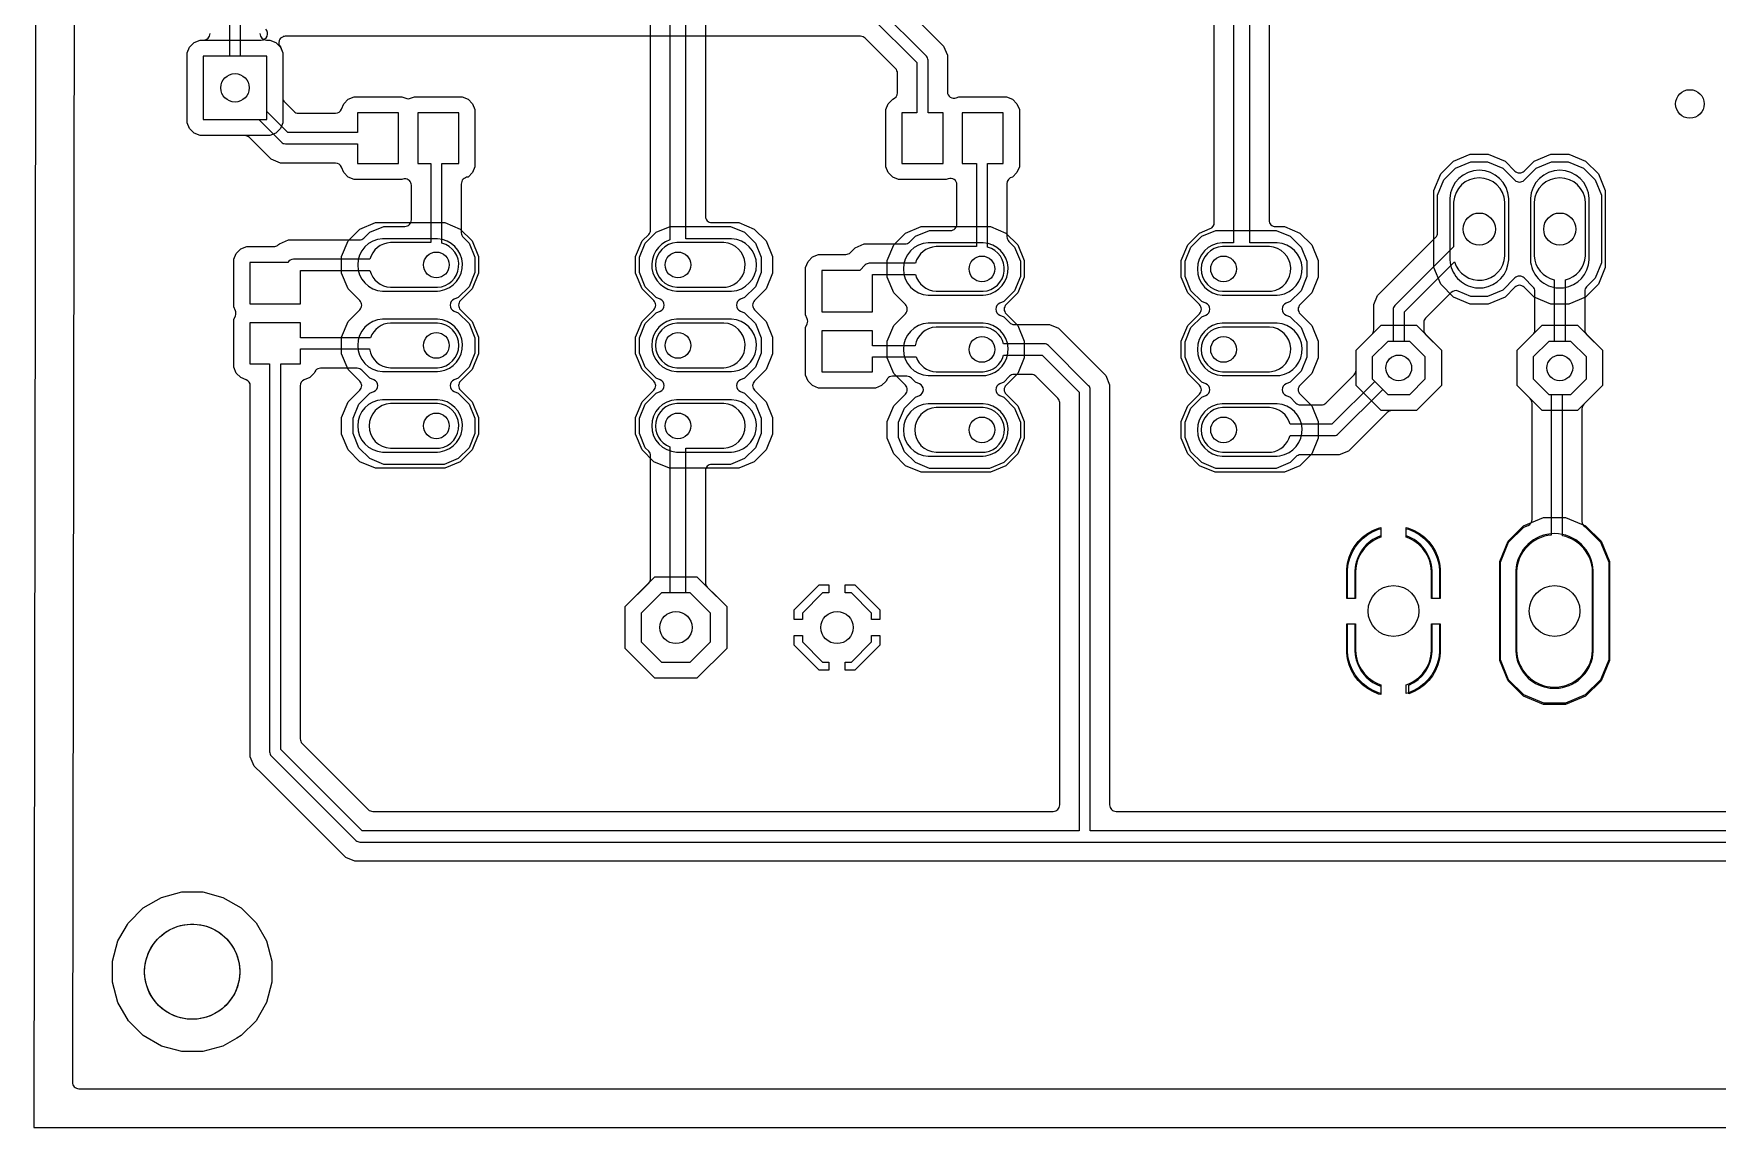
# Model space of a CAD drawing. Header units: millimetres. Extents: x 1 to 152, y 50 to 212.
# Drawn here: x 1 to 54.1, y 50 to 84.5 of the extents above; entities that cross this region are included whole.
import ezdxf

# ---------------------------------------------------------------- set-up
doc = ezdxf.new("R2010")
doc.units = ezdxf.units.MM

msp = doc.modelspace()

# ---------------------------------------------------------------- linework, layer by layer
at = {"layer": '16_copper'}
for points in [[(2.487, 210.578), (2.237, 51.423, 0.414673), (2.441, 51.219), (150.578, 51.219, 0.414214)], [(6.172, 142.494), (6.172, 87.757, 0.198912), (6.224, 87.631), (8.764, 85.091, 0.198912), (8.89, 85.039), (27.435, 85.039), (28.87, 83.604), (28.87, 82.017), (28.397, 82.017), (28.397, 80.416), (29.697, 80.416), (29.697, 82.017), (29.225, 82.017), (29.225, 83.678, 0.198912), (29.173, 83.804), (27.634, 85.343, 0.198912), (27.508, 85.395), (8.964, 85.395), (6.528, 87.831), (6.528, 142.42)], [(27.954, 85.885), (29.715, 84.124), (29.835, 83.834), (29.835, 82.679, 0.534518), (30.116, 82.491), (30.196, 82.524), (31.698, 82.524), (31.885, 82.447), (32.028, 82.304), (32.105, 82.118), (32.105, 80.315), (32.028, 80.129), (31.885, 79.986, 0.37284), (31.712, 79.778), (31.712, 78.103, 0.198912), (31.771, 77.96), (31.954, 77.777), (32.139, 77.331), (32.139, 76.847), (31.954, 76.401), (31.612, 76.059), (31.485, 76.007, 0.66818), (31.485, 75.631), (31.612, 75.579), (31.795, 75.396, 0.198912), (31.939, 75.336), (33.05, 75.336), (33.339, 75.217), (34.831, 73.725), (34.95, 73.436), (34.95, 60.173, 0.414214), (35.154, 59.969), (62.099, 59.969, 0.029179)], [(104.424, 58.395), (11.146, 58.395), (10.857, 58.514), (10.607, 58.765), (8.219, 61.153), (8.219, 61.153), (7.968, 61.403), (7.849, 61.692), (7.849, 73.401, 0.30335), (7.723, 73.589), (7.548, 73.661), (7.405, 73.804), (7.328, 73.991), (7.328, 75.493), (7.378, 75.614, 0.19892), (7.378, 75.77), (7.328, 75.891), (7.328, 77.393), (7.405, 77.58), (7.548, 77.723), (7.735, 77.8), (8.596, 77.8, 0.145056), (8.707, 77.833), (8.715, 77.839, 0.073131), (8.764, 77.884), (9.053, 78.003), (11.289, 78.003, 0.198912), (11.433, 78.063), (11.615, 78.246), (12.062, 78.43), (12.725, 78.43, 0.414214), (12.929, 78.634), (12.929, 79.729, 0.431331), (12.714, 79.932), (12.701, 79.93, 0.085292), (12.628, 79.909), (11.126, 79.909), (10.939, 79.986), (10.796, 80.129), (10.724, 80.304, 0.30335), (10.536, 80.429), (8.797, 80.429), (8.507, 80.549), (7.82, 81.236, 0.198912), (7.676, 81.296), (6.265, 81.296), (6.078, 81.373), (5.935, 81.516), (5.858, 81.703), (5.858, 83.905), (5.935, 84.092), (6.078, 84.235), (6.265, 84.312), (8.191, 84.312, 0.668183), (8.335, 84.659)], [(62.266, 59.36), (34.341, 59.36), (34.341, 73.279, 0.198912), (34.289, 73.405), (33.019, 74.675, 0.198912), (32.893, 74.727), (31.609, 74.727, 0.327921), (30.959, 75.255), (29.477, 75.255, 0.352522), (28.815, 74.666), (27.47, 74.666), (27.47, 75.138), (25.87, 75.138), (25.87, 73.838), (27.47, 73.838), (27.47, 74.31), (28.846, 74.31, 0.303124), (29.477, 73.843), (30.959, 73.843, 0.327921), (31.609, 74.371), (32.819, 74.371), (33.985, 73.205), (33.985, 59.36), (11.377, 59.36), (8.814, 61.923), (8.814, 74.092), (9.436, 74.092), (9.436, 74.564), (11.605, 74.564, 0.354549), (12.268, 73.97), (13.751, 73.97, 0.952079), (13.751, 75.382), (12.268, 75.382, 0.301038), (11.64, 74.92), (9.436, 74.92), (9.436, 75.392), (7.836, 75.392), (7.836, 74.092), (8.458, 74.092), (8.458, 61.849, 0.198912), (8.51, 61.723), (11.177, 59.056, 0.198912), (11.303, 59.004), (104.267, 59.004)]]:
    msp.add_lwpolyline(points, format="xyb", dxfattribs=at)
for points in [[(33.173, 59.969, 0.413029), (33.376, 60.173), (33.376, 72.869, 0.198912), (33.316, 73.012), (32.626, 73.702, 0.198912), (32.483, 73.762), (31.939, 73.762, 0.198912), (31.795, 73.702), (31.612, 73.519), (31.485, 73.467, 0.66818), (31.485, 73.091), (31.612, 73.039), (31.954, 72.697), (32.139, 72.251), (32.139, 71.767), (31.954, 71.321), (31.612, 70.979), (31.166, 70.795), (29.27, 70.795), (28.824, 70.979), (28.482, 71.321), (28.297, 71.767), (28.297, 72.251), (28.482, 72.697), (28.824, 73.039), (28.951, 73.091, 0.66818), (28.951, 73.467), (28.824, 73.519), (28.702, 73.641, 0.198915), (28.559, 73.701), (28.099, 73.701, 0.222879), (27.942, 73.627), (27.934, 73.615, 0.081766), (27.901, 73.55), (27.758, 73.407), (27.571, 73.33), (25.769, 73.33), (25.582, 73.407), (25.439, 73.55), (25.362, 73.737), (25.362, 75.239), (25.412, 75.36, 0.19892), (25.412, 75.516), (25.362, 75.637), (25.362, 77.139), (25.439, 77.326), (25.582, 77.469), (25.769, 77.546), (26.63, 77.546, 0.198912), (26.774, 77.606), (26.925, 77.757), (27.214, 77.876), (28.498, 77.876, 0.198912), (28.641, 77.936), (28.824, 78.119), (29.27, 78.303), (29.934, 78.303, 0.414214), (30.137, 78.507), (30.137, 79.745, 0.528791), (29.86, 79.934), (29.856, 79.932), (29.798, 79.909), (28.296, 79.909), (28.11, 79.986), (27.967, 80.129), (27.889, 80.315), (27.889, 82.118), (27.967, 82.304), (28.11, 82.447, 0.339753), (28.26, 82.645), (28.26, 83.267, 0.198912), (28.2, 83.411), (27.242, 84.37, 0.198912), (27.098, 84.43), (8.949, 84.43, 0.069441), (8.888, 84.419), (8.88, 84.417, 0.222878), (8.758, 84.295), (8.756, 84.286, 0.238256), (8.796, 84.093), (8.874, 83.905), (8.874, 82.494, 0.198912), (8.934, 82.35), (9.22, 82.063, 0.198912), (9.364, 82.004), (10.536, 82.004, 0.30335), (10.724, 82.129), (10.796, 82.304), (10.939, 82.447), (11.126, 82.524), (12.628, 82.524), (12.749, 82.474, 0.19892), (12.905, 82.474), (13.026, 82.524), (14.528, 82.524), (14.715, 82.447), (14.858, 82.304), (14.935, 82.118), (14.935, 80.315), (14.858, 80.129), (14.715, 79.986, 0.424947), (14.503, 79.763), (14.503, 78.23, 0.198912), (14.563, 78.087), (14.746, 77.904), (14.93, 77.458), (14.93, 76.974), (14.746, 76.528), (14.404, 76.186), (14.277, 76.134, 0.66818), (14.277, 75.758), (14.404, 75.706), (14.746, 75.364), (14.93, 74.918), (14.93, 74.434), (14.746, 73.988), (14.404, 73.646), (14.277, 73.594, 0.66818), (14.277, 73.218), (14.404, 73.166), (14.746, 72.824), (14.93, 72.378), (14.93, 71.894), (14.746, 71.448), (14.404, 71.106), (13.958, 70.922), (12.062, 70.922), (11.615, 71.106), (11.274, 71.448), (11.089, 71.894), (11.089, 72.378), (11.274, 72.824), (11.615, 73.166), (11.743, 73.218, 0.66818), (11.743, 73.594), (11.615, 73.646), (11.367, 73.895, 0.198912), (11.223, 73.955), (10.065, 73.955, 0.222879), (9.908, 73.881), (9.9, 73.869, 0.081761), (9.867, 73.804), (9.724, 73.661), (9.549, 73.589, 0.30335), (9.423, 73.401), (9.423, 62.259, 0.198912), (9.483, 62.116), (11.57, 60.029, 0.198912), (11.713, 59.969), (33.172, 59.969)], [(12.527, 82.017), (11.227, 82.017), (11.227, 81.394), (9.027, 81.394), (8.366, 82.055), (8.366, 83.804), (6.366, 83.804), (6.366, 81.804), (8.115, 81.804), (8.828, 81.091, 0.198912), (8.954, 81.039), (11.227, 81.039), (11.227, 80.416), (12.527, 80.416)], [(9.436, 77.038), (11.619, 77.038, 0.327921), (12.268, 76.51), (13.751, 76.51, 0.858782), (13.894, 77.9), (13.894, 80.416), (14.427, 80.416), (14.427, 82.017), (13.127, 82.017), (13.127, 80.416), (13.538, 80.416), (13.538, 77.922), (12.268, 77.922, 0.327921), (11.619, 77.394), (9.21, 77.394, 0.298964), (9.035, 77.292), (7.836, 77.292), (7.836, 75.992), (9.436, 75.992)], [(27.47, 76.911), (28.827, 76.911, 0.327921), (29.477, 76.383), (30.959, 76.383, 0.858782), (31.102, 77.773), (31.102, 80.416), (31.597, 80.416), (31.597, 82.017), (30.297, 82.017), (30.297, 80.416), (30.747, 80.416), (30.747, 77.795), (29.477, 77.795, 0.327921), (28.827, 77.267), (27.371, 77.267, 0.198912), (27.245, 77.215), (27.069, 77.038), (25.87, 77.038), (25.87, 75.738), (27.47, 75.738)], [(48.644, 63.386), (48.016, 63.646), (47.536, 64.126), (47.276, 64.754), (47.276, 67.834), (47.536, 68.462), (48.016, 68.942), (48.147, 68.996, 0.303345), (48.273, 69.184), (48.273, 72.853, 0.198912), (48.213, 72.997), (47.803, 73.407), (47.803, 74.522), (48.302, 75.022, 0.198912), (48.362, 75.165), (48.362, 76.38, 0.198912), (48.302, 76.524), (48.023, 76.804, 0.414214), (47.735, 76.804), (47.354, 76.423), (46.871, 76.222), (46.347, 76.222), (45.943, 76.39, 0.303349), (45.722, 76.346), (44.916, 75.54, 0.198912), (44.856, 75.396), (44.856, 75.165, 0.198912), (44.916, 75.022), (45.415, 74.522), (45.415, 73.407), (44.627, 72.619), (43.844, 72.619, 0.198912), (43.701, 72.559), (42.483, 71.341), (42.194, 71.222), (40.971, 71.222, 0.198912), (40.828, 71.162), (40.645, 70.979), (40.199, 70.795), (38.303, 70.795), (37.857, 70.979), (37.515, 71.321), (37.33, 71.767), (37.33, 72.251), (37.515, 72.697), (37.857, 73.039), (37.984, 73.091, 0.66818), (37.984, 73.467), (37.857, 73.519), (37.515, 73.861), (37.33, 74.307), (37.33, 74.791), (37.515, 75.237), (37.857, 75.579), (37.984, 75.631, 0.66818), (37.984, 76.007), (37.857, 76.059), (37.515, 76.401), (37.33, 76.847), (37.33, 77.331), (37.515, 77.777), (37.857, 78.119), (38.303, 78.303), (40.199, 78.303), (40.645, 78.119), (40.987, 77.777), (41.172, 77.331), (41.172, 76.847), (40.987, 76.401), (40.645, 76.059), (40.518, 76.007, 0.66818), (40.518, 75.631), (40.645, 75.579), (40.987, 75.237), (41.172, 74.791), (41.172, 74.307), (40.987, 73.861), (40.645, 73.519), (40.518, 73.467, 0.66818), (40.518, 73.091), (40.645, 73.039), (40.828, 72.856, 0.198912), (40.971, 72.796), (41.627, 72.796, 0.198912), (41.77, 72.856), (42.663, 73.749, 0.198912), (42.723, 73.893), (42.723, 74.522), (43.222, 75.022, 0.198912), (43.282, 75.165), (43.282, 75.963), (43.401, 76.252), (45.233, 78.084, 0.198912), (45.293, 78.228), (45.293, 79.416), (45.493, 79.9), (45.864, 80.27), (46.347, 80.47), (46.871, 80.47), (47.354, 80.27), (47.735, 79.889, 0.414214), (48.023, 79.889), (48.404, 80.27), (48.887, 80.47), (49.411, 80.47), (49.894, 80.27), (50.265, 79.9), (50.465, 79.416), (50.465, 77.277), (50.265, 76.793), (49.996, 76.524, 0.198912), (49.936, 76.38), (49.936, 75.165, 0.198912), (49.996, 75.022), (50.495, 74.522), (50.495, 73.407), (49.907, 72.819, 0.198912), (49.847, 72.675), (49.847, 69.121, 0.250822), (49.947, 68.946), (50.432, 68.462), (50.692, 67.834), (50.692, 64.754), (50.432, 64.126), (49.951, 63.646), (49.324, 63.386)], [(40.061, 71.309, 0.300949), (40.642, 71.831), (42.037, 71.831, 0.198912), (42.163, 71.883), (43.564, 73.284), (43.722, 73.127), (44.416, 73.127), (44.907, 73.618), (44.907, 74.312), (44.416, 74.803), (44.247, 74.803), (44.247, 75.733), (45.832, 77.317, 0.849035), (47.417, 77.499), (47.417, 79.194, 0.95208), (45.801, 79.194), (45.801, 77.79), (43.943, 75.932, 0.198912), (43.891, 75.806), (43.891, 74.803), (43.722, 74.803), (43.231, 74.312), (43.231, 73.618), (43.312, 73.536), (41.963, 72.187), (40.642, 72.187, 0.327921), (39.992, 72.715), (38.51, 72.715, 0.952079), (38.51, 71.303), (39.992, 71.303)], [(49.125, 63.901, 0.36892), (50.184, 65.047), (50.184, 67.541, 0.342051), (49.238, 68.667), (49.238, 73.127), (49.496, 73.127), (49.987, 73.618), (49.987, 74.312), (49.496, 74.803), (49.327, 74.803), (49.327, 76.75, 0.336925), (49.957, 77.499), (49.957, 79.194, 0.95208), (48.341, 79.194), (48.341, 77.499, 0.336925), (48.971, 76.75), (48.971, 74.803), (48.802, 74.803), (48.311, 74.312), (48.311, 73.618), (48.802, 73.127), (48.882, 73.127), (48.882, 68.69, 0.378334), (47.784, 67.541), (47.784, 65.047), (47.791, 64.953), (47.806, 64.86), (47.828, 64.768), (47.857, 64.678), (47.893, 64.591), (47.936, 64.507), (47.985, 64.427), (48.041, 64.351), (48.102, 64.279), (48.169, 64.212), (48.24, 64.151), (48.317, 64.095), (48.397, 64.046), (48.481, 64.003), (48.568, 63.967), (48.658, 63.938), (48.75, 63.916), (48.843, 63.901), (48.937, 63.894), (49.031, 63.894)], [(20.61, 64.173), (19.672, 65.11), (19.672, 66.436), (20.413, 67.176, 0.198912), (20.472, 67.32), (20.472, 71.198, 0.198912), (20.413, 71.342), (20.306, 71.448), (20.122, 71.894), (20.122, 72.378), (20.306, 72.824), (20.648, 73.166), (20.775, 73.218, 0.66818), (20.775, 73.594), (20.648, 73.646), (20.306, 73.988), (20.122, 74.434), (20.122, 74.918), (20.306, 75.364), (20.648, 75.706), (20.775, 75.758, 0.66818), (20.775, 76.134), (20.648, 76.186), (20.306, 76.528), (20.122, 76.974), (20.122, 77.458), (20.306, 77.904), (20.648, 78.246), (21.094, 78.43), (22.99, 78.43), (23.437, 78.246), (23.778, 77.904), (23.963, 77.458), (23.963, 76.974), (23.778, 76.528), (23.437, 76.186), (23.309, 76.134, 0.66818), (23.309, 75.758), (23.437, 75.706), (23.778, 75.364), (23.963, 74.918), (23.963, 74.434), (23.778, 73.988), (23.437, 73.646), (23.309, 73.594, 0.66818), (23.309, 73.218), (23.437, 73.166), (23.778, 72.824), (23.963, 72.378), (23.963, 71.894), (23.778, 71.448), (23.437, 71.106), (22.99, 70.922), (22.403, 70.922, 0.414214), (22.2, 70.718), (22.2, 67.193, 0.198912), (22.259, 67.049), (22.873, 66.436), (22.873, 65.11), (21.935, 64.173)], [(22.853, 76.516, 0.906347), (22.784, 77.922), (21.301, 77.922, 0.952079), (21.301, 76.51), (22.784, 76.51)], [(40.061, 76.389, 0.906347), (39.992, 77.795), (38.51, 77.795, 0.952079), (38.51, 76.383), (39.992, 76.383)], [(22.853, 73.976, 0.906347), (22.784, 75.382), (21.301, 75.382, 0.952079), (21.301, 73.97), (22.784, 73.97)], [(40.061, 73.849, 0.906347), (39.992, 75.255), (38.51, 75.255, 0.952079), (38.51, 73.843), (39.992, 73.843)], [(13.82, 71.436, 0.906347), (13.751, 72.842), (12.268, 72.842, 0.952079), (12.268, 71.43), (13.751, 71.43)], [(22.365, 65.32), (22.365, 66.225), (21.725, 66.865), (21.59, 66.865), (21.59, 71.43), (22.784, 71.43, 0.952079), (22.784, 72.842), (21.301, 72.842, 0.810656), (21.082, 71.477), (21.082, 66.865), (20.82, 66.865), (20.18, 66.225), (20.18, 65.32), (20.82, 64.681), (21.725, 64.681)], [(31.028, 71.309, 0.906347), (30.959, 72.715), (29.477, 72.715, 0.952079), (29.477, 71.303), (30.959, 71.303)], [(42.45, 66.694), (42.45, 67.589), (42.475, 67.778), (42.524, 67.962), (42.597, 68.138), (42.692, 68.304), (42.808, 68.455), (42.943, 68.59), (43.094, 68.706), (43.259, 68.801), (43.436, 68.874), (43.504, 68.892), (43.504, 68.626, 0.307092), (42.704, 67.541), (42.704, 66.694)], [(45.104, 66.694), (45.104, 67.541, 0.307093), (44.304, 68.626), (44.304, 68.892), (44.372, 68.874), (44.548, 68.801), (44.713, 68.706), (44.865, 68.59), (44.999, 68.455), (45.115, 68.304), (45.211, 68.138), (45.284, 67.962), (45.333, 67.778), (45.358, 67.589), (45.358, 66.694)], [(43.436, 63.714), (43.259, 63.787), (43.094, 63.882), (42.943, 63.998), (42.808, 64.133), (42.692, 64.284), (42.597, 64.45), (42.524, 64.626), (42.475, 64.81), (42.45, 64.999), (42.45, 65.894), (42.704, 65.894), (42.704, 65.047, 0.307092), (43.504, 63.962), (43.504, 63.696)], [(44.304, 63.962, 0.307093), (45.104, 65.047), (45.104, 65.894), (45.358, 65.894), (45.358, 64.999), (45.333, 64.81), (45.284, 64.626), (45.211, 64.45), (45.115, 64.284), (44.999, 64.133), (44.865, 63.998), (44.713, 63.882), (44.548, 63.787), (44.372, 63.714), (44.304, 63.696)], [(5.685, 52.395), (5.045, 52.566), (4.471, 52.898), (4.003, 53.366), (3.671, 53.94), (3.5, 54.58), (3.5, 55.242), (3.671, 55.882), (3.737, 55.995), (3.737, 55.995), (3.737, 55.995), (3.971, 56.402, 0.070852), (4.003, 56.456), (4.471, 56.924), (5.045, 57.256), (5.685, 57.427), (6.347, 57.427), (6.987, 57.256), (7.561, 56.924), (8.029, 56.456), (8.361, 55.882), (8.532, 55.242), (8.532, 54.58), (8.361, 53.94), (8.138, 53.555), (8.138, 53.555), (8.138, 53.555), (8.029, 53.366), (7.561, 52.898), (7.422, 52.817), (7.422, 52.817), (7.422, 52.817), (6.987, 52.566), (6.347, 52.395)]]:
    msp.add_lwpolyline(points, format="xyb", close=True, dxfattribs=at)
for points in [[(25.006, 66.027), (25.006, 66.33), (25.795, 67.119), (26.098, 67.119), (26.098, 66.865), (25.9, 66.865), (25.26, 66.225), (25.26, 66.027)], [(27.445, 66.027), (27.445, 66.225), (26.805, 66.865), (26.607, 66.865), (26.607, 67.119), (26.91, 67.119), (27.699, 66.33), (27.699, 66.027)], [(25.795, 64.427), (25.006, 65.215), (25.006, 65.519), (25.26, 65.519), (25.26, 65.32), (25.9, 64.681), (26.098, 64.681), (26.098, 64.427)], [(26.607, 64.427), (26.607, 64.681), (26.805, 64.681), (27.445, 65.32), (27.445, 65.519), (27.699, 65.519), (27.699, 65.215), (26.91, 64.427)]]:
    msp.add_lwpolyline(points, close=True, dxfattribs=at)
at = {"layer": '1_copper'}
for points in [[(150.578, 51.219, 0.413029), (150.781, 51.422), (150.781, 210.578, 0.414214), (150.578, 210.781), (2.69, 210.781, 0.413754), (2.487, 210.578), (2.237, 51.423, 0.414673), (2.441, 51.219), (150.578, 51.219)], [(46.323, 75.982), (45.796, 76.201), (45.392, 76.605), (45.173, 77.133), (45.173, 79.56), (45.392, 80.088), (45.796, 80.492), (46.323, 80.71), (46.895, 80.71), (47.422, 80.492), (47.735, 80.179, 0.414214), (48.023, 80.179), (48.336, 80.492), (48.863, 80.71), (49.435, 80.71), (49.962, 80.492), (50.366, 80.088), (50.585, 79.56), (50.585, 77.133), (50.366, 76.605), (49.962, 76.201), (49.435, 75.982), (48.863, 75.982), (48.336, 76.201), (48.023, 76.514, 0.414214), (47.735, 76.514), (47.422, 76.201), (46.895, 75.982)], [(46.73, 76.497, 0.36397), (47.537, 77.378), (47.537, 79.315, 0.95729), (45.681, 79.315), (45.681, 77.378), (45.688, 77.297), (45.702, 77.217), (45.723, 77.139), (45.751, 77.063), (45.785, 76.989), (45.826, 76.919), (45.872, 76.853), (45.924, 76.791), (45.981, 76.733), (46.044, 76.681), (46.11, 76.635), (46.18, 76.594), (46.254, 76.56), (46.33, 76.532), (46.408, 76.511), (46.488, 76.497), (46.568, 76.49), (46.65, 76.49)], [(49.27, 76.497, 0.36397), (50.077, 77.378), (50.077, 79.315, 0.95729), (48.221, 79.315), (48.221, 77.378), (48.228, 77.297), (48.242, 77.217), (48.263, 77.139), (48.291, 77.063), (48.325, 76.989), (48.366, 76.919), (48.412, 76.853), (48.464, 76.791), (48.521, 76.733), (48.584, 76.681), (48.65, 76.635), (48.72, 76.594), (48.794, 76.56), (48.87, 76.532), (48.948, 76.511), (49.028, 76.497), (49.108, 76.49), (49.19, 76.49)], [(11.798, 70.802), (11.307, 71.005), (10.932, 71.38), (10.729, 71.871), (10.729, 72.401), (10.932, 72.892), (11.302, 73.262, 0.414214), (11.302, 73.55), (10.932, 73.92), (10.729, 74.411), (10.729, 74.941), (10.932, 75.432), (11.302, 75.802, 0.414214), (11.302, 76.09), (10.932, 76.46), (10.729, 76.951), (10.729, 77.481), (10.932, 77.972), (11.307, 78.347), (11.798, 78.55), (13.981, 78.55), (14.472, 78.347), (14.847, 77.972), (15.05, 77.481), (15.05, 76.951), (14.847, 76.46), (14.477, 76.09, 0.414214), (14.477, 75.802), (14.847, 75.432), (15.05, 74.941), (15.05, 74.411), (14.847, 73.92), (14.477, 73.55, 0.414214), (14.477, 73.262), (14.847, 72.892), (15.05, 72.401), (15.05, 71.871), (14.847, 71.38), (14.472, 71.005), (13.981, 70.802)], [(29.006, 70.675), (28.516, 70.878), (28.14, 71.253), (27.937, 71.744), (27.937, 72.274), (28.14, 72.765), (28.511, 73.135, 0.414214), (28.511, 73.423), (28.14, 73.793), (27.937, 74.284), (27.937, 74.814), (28.14, 75.305), (28.511, 75.675, 0.414214), (28.511, 75.963), (28.14, 76.333), (27.937, 76.824), (27.937, 77.354), (28.14, 77.845), (28.516, 78.22), (29.006, 78.423), (31.19, 78.423), (31.68, 78.22), (32.056, 77.845), (32.259, 77.354), (32.259, 76.824), (32.056, 76.333), (31.685, 75.963, 0.414214), (31.685, 75.675), (32.056, 75.305), (32.259, 74.814), (32.259, 74.284), (32.056, 73.793), (31.685, 73.423, 0.414214), (31.685, 73.135), (32.056, 72.765), (32.259, 72.274), (32.259, 71.744), (32.056, 71.253), (31.68, 70.878), (31.19, 70.675)], [(13.837, 76.398, 0.906349), (13.757, 78.042), (12.023, 78.042, 0.952081), (12.023, 76.39), (13.757, 76.39)], [(31.046, 76.271, 0.906349), (30.965, 77.915), (29.231, 77.915, 0.952081), (29.231, 76.263), (30.965, 76.263)], [(13.837, 73.858, 0.906349), (13.757, 75.502), (12.023, 75.502, 0.952081), (12.023, 73.85), (13.757, 73.85)], [(23.11, 73.858, 0.906349), (23.029, 75.502), (21.295, 75.502, 0.952081), (21.295, 73.85), (23.029, 73.85)], [(31.046, 73.731, 0.906349), (30.965, 75.375), (29.231, 75.375, 0.952081), (29.231, 73.723), (30.965, 73.723)], [(40.319, 73.731, 0.906349), (40.238, 75.375), (38.504, 75.375, 0.952081), (38.504, 73.723), (40.238, 73.723)], [(13.837, 71.318, 0.906349), (13.757, 72.962), (12.023, 72.962, 0.952081), (12.023, 71.31), (13.757, 71.31)], [(23.11, 71.318, 0.906349), (23.029, 72.962), (21.295, 72.962, 0.952081), (21.295, 71.31), (23.029, 71.31)], [(31.046, 71.191, 0.906349), (30.965, 72.835), (29.231, 72.835, 0.952081), (29.231, 71.183), (30.965, 71.183)], [(40.319, 71.191, 0.906349), (40.238, 72.835), (38.504, 72.835, 0.952081), (38.504, 71.183), (40.238, 71.183)], [(42.43, 66.694), (42.43, 67.611), (42.455, 67.802), (42.505, 67.989), (42.579, 68.167), (42.676, 68.335), (42.793, 68.488), (42.93, 68.625), (43.083, 68.742), (43.251, 68.839), (43.429, 68.913), (43.504, 68.933), (43.504, 68.667, 0.308663), (42.684, 67.562), (42.684, 66.694)], [(45.124, 66.694), (45.124, 67.562, 0.308665), (44.304, 68.667), (44.304, 68.933), (44.379, 68.913), (44.557, 68.839), (44.725, 68.742), (44.878, 68.625), (45.014, 68.488), (45.132, 68.335), (45.229, 68.167), (45.303, 67.989), (45.353, 67.802), (45.378, 67.611), (45.378, 66.694)], [(49.127, 63.862, 0.368919), (50.204, 65.026), (50.204, 67.562, 0.961481), (47.764, 67.562), (47.764, 65.026), (47.771, 64.93), (47.786, 64.836), (47.809, 64.743), (47.838, 64.651), (47.875, 64.563), (47.919, 64.477), (47.969, 64.396), (48.025, 64.318), (48.087, 64.245), (48.155, 64.177), (48.228, 64.115), (48.306, 64.059), (48.387, 64.009), (48.473, 63.965), (48.561, 63.929), (48.652, 63.899), (48.746, 63.877), (48.84, 63.862), (48.936, 63.854), (49.032, 63.854)], [(43.429, 63.675), (43.251, 63.749), (43.083, 63.846), (42.93, 63.963), (42.793, 64.1), (42.676, 64.253), (42.579, 64.421), (42.505, 64.599), (42.455, 64.786), (42.43, 64.977), (42.43, 65.894), (42.684, 65.894), (42.684, 65.026, 0.308663), (43.504, 63.921), (43.504, 63.655)], [(44.387, 63.953, 0.288874), (45.124, 65.026), (45.124, 65.894), (45.378, 65.894), (45.378, 64.977), (45.353, 64.786), (45.303, 64.599), (45.229, 64.421), (45.132, 64.253), (45.014, 64.1), (44.878, 63.963), (44.725, 63.846), (44.557, 63.749), (44.387, 63.678)], [(5.685, 52.395), (5.045, 52.566), (4.471, 52.898), (4.003, 53.366), (3.671, 53.94), (3.5, 54.58), (3.5, 55.242), (3.671, 55.882), (3.737, 55.995), (3.737, 55.995), (3.737, 55.995), (3.971, 56.402, 0.070852), (4.003, 56.456), (4.471, 56.924), (5.045, 57.256), (5.685, 57.427), (6.347, 57.427), (6.987, 57.256), (7.561, 56.924), (8.029, 56.456), (8.361, 55.882), (8.532, 55.242), (8.532, 54.58), (8.361, 53.94), (8.138, 53.555), (8.138, 53.555), (8.138, 53.555), (8.029, 53.366), (7.561, 52.898), (7.422, 52.817), (7.422, 52.817), (7.422, 52.817), (6.987, 52.566), (6.347, 52.395)]]:
    msp.add_lwpolyline(points, format="xyb", close=True, dxfattribs=at)
for points in [[(7.188, 110.99), (7.188, 83.804), (6.366, 83.804), (6.366, 81.804), (8.366, 81.804), (8.366, 83.804), (7.544, 83.804), (7.544, 110.989, 0.130812)], [(21.082, 86.128), (21.082, 78.003, 0.833838), (21.295, 76.39), (23.029, 76.39, 0.952081), (23.029, 78.042), (21.59, 78.042), (21.59, 85.979)], [(38.862, 85.979), (38.862, 77.915), (38.504, 77.915, 0.952081), (38.504, 76.263), (40.238, 76.263), (40.319, 76.271, 0.906349), (40.238, 77.915), (39.37, 77.915), (39.37, 86.128)], [(22.2, 85.166), (22.2, 78.754, 0.414214), (22.403, 78.55), (23.254, 78.55), (23.745, 78.347), (24.12, 77.972), (24.323, 77.481), (24.323, 76.951), (24.12, 76.46), (23.75, 76.09, 0.414214), (23.75, 75.802), (24.12, 75.432), (24.323, 74.941), (24.323, 74.411), (24.12, 73.92), (23.75, 73.55, 0.414214), (23.75, 73.262), (24.12, 72.892), (24.323, 72.401), (24.323, 71.871), (24.12, 71.38), (23.745, 71.005), (23.254, 70.802), (21.071, 70.802), (20.58, 71.005), (20.205, 71.38), (20.002, 71.871), (20.002, 72.401), (20.205, 72.892), (20.575, 73.262, 0.414214), (20.575, 73.55), (20.205, 73.92), (20.002, 74.411), (20.002, 74.941), (20.205, 75.432), (20.575, 75.802, 0.414214), (20.575, 76.09), (20.205, 76.46), (20.002, 76.951), (20.002, 77.481), (20.205, 77.972), (20.413, 78.18, 0.198912), (20.472, 78.324), (20.472, 85.791, 0.198912)], [(39.98, 85.791), (39.98, 78.627, 0.414214), (40.183, 78.423), (40.463, 78.423), (40.953, 78.22), (41.329, 77.845), (41.532, 77.354), (41.532, 76.824), (41.329, 76.333), (40.958, 75.963, 0.414214), (40.958, 75.675), (41.329, 75.305), (41.532, 74.814), (41.532, 74.284), (41.329, 73.793), (40.958, 73.423, 0.414214), (40.958, 73.135), (41.329, 72.765), (41.532, 72.274), (41.532, 71.744), (41.329, 71.253), (40.953, 70.878), (40.463, 70.675), (38.279, 70.675), (37.789, 70.878), (37.413, 71.253), (37.21, 71.744), (37.21, 72.274), (37.413, 72.765), (37.784, 73.135, 0.414214), (37.784, 73.423), (37.413, 73.793), (37.21, 74.284), (37.21, 74.814), (37.413, 75.305), (37.784, 75.675, 0.414214), (37.784, 75.963), (37.413, 76.333), (37.21, 76.824), (37.21, 77.354), (37.413, 77.845), (37.789, 78.22), (38.127, 78.36, 0.30335), (38.252, 78.548), (38.252, 85.166, 0.414214)], [(8.153, 84.515, 0.414214), (8.357, 84.312), (8.467, 84.312), (8.654, 84.235), (8.797, 84.092), (8.874, 83.905), (8.874, 81.703), (8.797, 81.516), (8.654, 81.373), (8.467, 81.296), (6.265, 81.296), (6.078, 81.373), (5.935, 81.516), (5.858, 81.703), (5.858, 83.905), (5.935, 84.092), (6.078, 84.235), (6.265, 84.312), (6.375, 84.312, 0.414214), (6.579, 84.515)]]:
    msp.add_lwpolyline(points, format="xyb", dxfattribs=at)
for points in [[(43.511, 72.619), (42.723, 73.407), (42.723, 74.522), (43.511, 75.311), (44.627, 75.311), (45.415, 74.522), (45.415, 73.407), (44.627, 72.619)], [(48.591, 72.619), (47.803, 73.407), (47.803, 74.522), (48.591, 75.311), (49.707, 75.311), (50.495, 74.522), (50.495, 73.407), (49.707, 72.619)], [(44.907, 73.618), (44.907, 74.312), (44.416, 74.803), (43.722, 74.803), (43.231, 74.312), (43.231, 73.618), (43.722, 73.127), (44.416, 73.127)], [(49.987, 73.618), (49.987, 74.312), (49.496, 74.803), (48.802, 74.803), (48.311, 74.312), (48.311, 73.618), (48.802, 73.127), (49.496, 73.127)], [(48.64, 63.346), (48.005, 63.609), (47.519, 64.095), (47.256, 64.73), (47.256, 67.858), (47.519, 68.493), (48.005, 68.979), (48.64, 69.242), (49.328, 69.242), (49.963, 68.979), (50.449, 68.493), (50.712, 67.858), (50.712, 64.73), (50.449, 64.095), (49.963, 63.609), (49.328, 63.346)], [(20.61, 64.173), (19.672, 65.11), (19.672, 66.436), (20.61, 67.373), (21.935, 67.373), (22.873, 66.436), (22.873, 65.11), (21.935, 64.173)], [(25.006, 66.027), (25.006, 66.33), (25.795, 67.119), (26.098, 67.119), (26.098, 66.865), (25.9, 66.865), (25.26, 66.225), (25.26, 66.027)], [(27.445, 66.027), (27.445, 66.225), (26.805, 66.865), (26.607, 66.865), (26.607, 67.119), (26.91, 67.119), (27.699, 66.33), (27.699, 66.027)], [(22.365, 65.32), (22.365, 66.225), (21.725, 66.865), (20.82, 66.865), (20.18, 66.225), (20.18, 65.32), (20.82, 64.681), (21.725, 64.681)], [(25.795, 64.427), (25.006, 65.215), (25.006, 65.519), (25.26, 65.519), (25.26, 65.32), (25.9, 64.681), (26.098, 64.681), (26.098, 64.427)], [(26.607, 64.427), (26.607, 64.681), (26.805, 64.681), (27.445, 65.32), (27.445, 65.519), (27.699, 65.519), (27.699, 65.215), (26.91, 64.427)]]:
    msp.add_lwpolyline(points, close=True, dxfattribs=at)
at = {"layer": 'drills_NPTH'}
msp.add_circle((6.016, 54.911), 1.5, dxfattribs=at)
at = {"layer": 'drills_PTH'}
for centre, radius in [((46.609, 78.346), 0.508), ((49.149, 78.346), 0.508), ((13.716, 77.216), 0.406), ((21.336, 77.216), 0.406), ((30.925, 77.089), 0.406), ((38.544, 77.089), 0.406), ((13.716, 74.676), 0.406), ((21.336, 74.676), 0.406), ((30.925, 74.549), 0.406), ((38.544, 74.549), 0.406), ((44.069, 73.965), 0.406), ((49.149, 73.965), 0.406), ((13.716, 72.136), 0.406), ((21.336, 72.136), 0.406), ((30.925, 72.009), 0.406), ((38.544, 72.009), 0.406), ((43.904, 66.294), 0.8), ((48.984, 66.294), 0.8), ((21.273, 65.773), 0.508), ((26.353, 65.773), 0.508)]:
    msp.add_circle(centre, radius, dxfattribs=at)
at = {"layer": 'drills_via_1_16'}
for centre in [(7.366, 82.804), (53.251, 82.296)]:
    msp.add_circle(centre, 0.45, dxfattribs=at)
at = {"layer": 'holes'}
msp.add_lwpolyline([(7.516, 54.857), (7.508, 54.751), (7.493, 54.645), (7.47, 54.54), (7.44, 54.437), (7.403, 54.337), (7.358, 54.239), (7.307, 54.145), (7.249, 54.055), (7.185, 53.969), (7.115, 53.888), (7.039, 53.812), (6.958, 53.742), (6.872, 53.678), (6.782, 53.62), (6.688, 53.569), (6.59, 53.524), (6.49, 53.487), (6.387, 53.457), (6.283, 53.434), (6.176, 53.419), (6.07, 53.411), (5.962, 53.411), (5.856, 53.419), (5.75, 53.434), (5.645, 53.457), (5.542, 53.487), (5.442, 53.524), (5.344, 53.569), (5.25, 53.62), (5.16, 53.678), (5.074, 53.742), (4.993, 53.812), (4.917, 53.888), (4.847, 53.969), (4.783, 54.055), (4.725, 54.145), (4.674, 54.239), (4.629, 54.337), (4.592, 54.437), (4.562, 54.54), (4.539, 54.645), (4.524, 54.751), (4.516, 54.857), (4.516, 54.965), (4.524, 55.071), (4.539, 55.178), (4.562, 55.282), (4.592, 55.385), (4.629, 55.485), (4.674, 55.583), (4.725, 55.677), (4.783, 55.767), (4.847, 55.853), (4.917, 55.934), (4.993, 56.01), (5.074, 56.08), (5.16, 56.144), (5.25, 56.202), (5.344, 56.253), (5.442, 56.298), (5.542, 56.335), (5.645, 56.365), (5.75, 56.388), (5.856, 56.403), (5.962, 56.411), (6.07, 56.411), (6.176, 56.403), (6.283, 56.388), (6.387, 56.365), (6.49, 56.335), (6.59, 56.298), (6.688, 56.253), (6.782, 56.202), (6.872, 56.144), (6.958, 56.08), (7.039, 56.01), (7.115, 55.934), (7.185, 55.853), (7.249, 55.767), (7.307, 55.677), (7.358, 55.583), (7.403, 55.485), (7.44, 55.385), (7.47, 55.282), (7.493, 55.178), (7.508, 55.071), (7.516, 54.965), (7.516, 54.857)], close=True, dxfattribs=at)
at = {"layer": 'outline'}
msp.add_lwpolyline([(1.016, 50), (152, 50), (152, 212), (1.27, 212), (1.016, 50)], close=True, dxfattribs=at)

doc.saveas('drawing.dxf')
